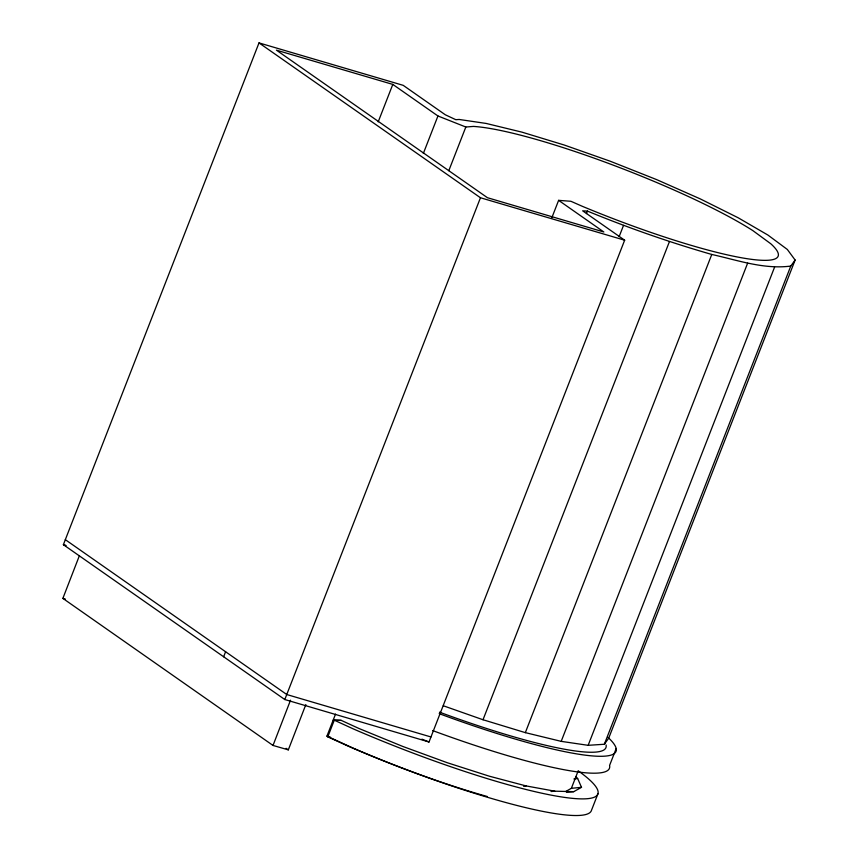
<?xml version="1.0" encoding="UTF-8"?>
<svg xmlns="http://www.w3.org/2000/svg" width="858" height="858" viewBox="0 0 858 858"><rect width="100%" height="100%" fill="white"/><g stroke="black" fill="none" stroke-linecap="round" stroke-linejoin="round"><path stroke-width="1.29" d="M65.326 539.671L63.395 544.701L284.802 699.538L429.011 741.988L624.656 240.197L582.657 210.832L587.44 211.089C628.056 227.799 669.562 242.299 711.775 254.461C737.655 260.199 763.92 269.594 790.776 266.066L795.13 260.038L787.333 249.463L767.921 235.06L738.212 217.803L700.235 198.884L656.574 179.59L610.21 161.218L564.307 145.045L521.975 132.153L486.121 123.434L459.169 119.466L455.812 119.691L445.302 114.779L403.206 85.339L259.009 42.9L65.326 539.671L286.776 694.53L430.973 736.968M223.648 656.756L225.59 651.726M305.845 704.6L288.32 749.86L273.016 745.452L62.87 598.38L79.44 555.566M273.016 745.452L290.53 700.192M378.196 121.868L392.803 84.406L276.437 50.161L487.451 197.715L603.839 231.982L558.622 200.354L551.812 217.825M423.348 153.432L437.945 115.98L392.803 84.406M448.788 170.71L465.83 127.016L473.455 126.416A173.069 24.979 21.3 0 1 752.884 230.63L770.795 243.769A173.069 24.979 21.3 0 1 582.271 206.285L570.902 201.276L558.622 200.354M259.009 42.9L480.459 197.758L284.802 699.538M487.151 796.471A174.592 25.204 21.3 0 1 353.335 748.23L326.93 736.143L335.532 714.081M597.962 793.704L591.473 810.338A201.319 29.065 21.3 0 1 347.233 745.72L327.799 736.829L334.288 720.184L341.194 720.355L358.676 728.367L402.734 746.428L447.308 762.741L489.36 776.211L526.029 785.917L554.804 791.183L573.723 791.666L581.51 787.322L577.627 778.453L575.589 776.747M586.464 213.588L587.44 211.089M619.154 236.626L623.53 225.386M443.307 705.759L483.011 719.744L669.444 241.57M483.011 719.744L525.332 732.635L711.775 254.461M525.332 732.635L561.196 741.355L747.629 263.181M566.076 791.269L571.364 788.32L578.035 771.224M561.196 741.355L588.148 745.323L774.581 267.138M588.148 745.323L604.343 744.251L790.776 266.066M795.13 260.038L608.697 738.223L604.343 744.251M616.183 748.541L609.588 765.433A202.767 29.269 21.3 0 1 432.604 730.555M523.562 786.271L526.029 785.917M573.895 779L577.627 778.453M571.364 788.32L581.51 787.322M551.018 791.526L554.804 791.183M566.409 792.256L573.723 791.666M333.151 720.194L341.194 720.355M327.799 736.829L330.105 736.883M480.459 197.758L624.656 240.197M65.948 545.452L63.395 544.701L65.723 545.656M62.87 598.38L65.39 599.12M326.93 736.143L329.408 736.872M437.945 115.98L465.83 127.016M421.921 739.156L429.011 741.988M334.288 720.184L353.711 729.085A201.319 29.065 21.3 0 0 553.217 795.516A201.319 29.065 21.3 0 0 578.249 770.881M286.132 748.326L288.32 749.86M607.904 737.322A202.767 29.269 21.3 0 1 439.199 713.663M606.08 744.937A191.162 27.595 21.3 0 1 439.478 712.151"/></g></svg>
